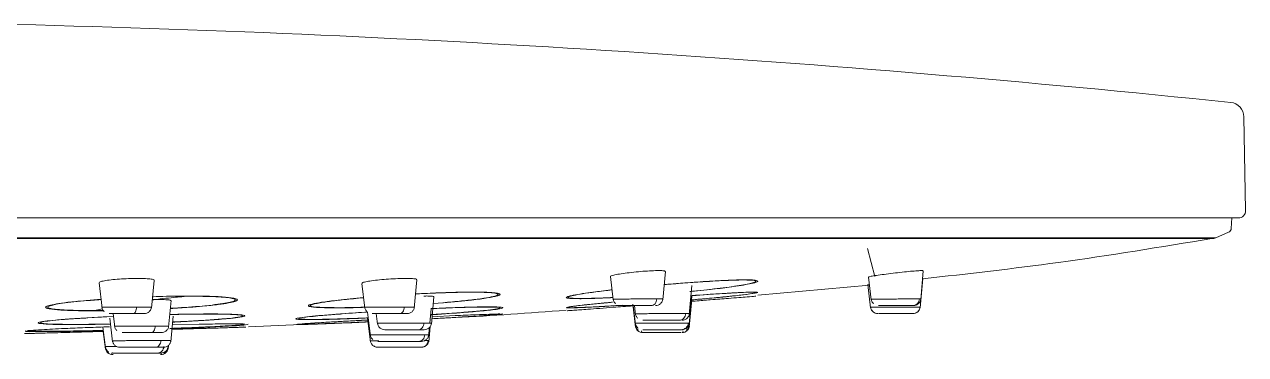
# Model space of a CAD drawing. Extents: x 2239 to 2659, y -1043 to -449.
# Drawn here: x 2497.47 to 2514.2, y -604.93 to -600.41 of the extents above; entities that cross this region are included whole.
import ezdxf

# ---------------------------------------------------------------- set-up
doc = ezdxf.new("R2010")
doc.units = 0
doc.header["$LTSCALE"] = 7
doc.header["$MEASUREMENT"] = 0
doc.layers.get('0').update_dxf_attribs({"color": 2, "linetype": 'CONTINUOUS'})

msp = doc.modelspace()

# ---------------------------------------------------------------- linework, layer by layer
at = {"color": 8, "linetype": 'Continuous', "lineweight": 15}
for p, q in [((2514.001, -601.48), (2514.002, -601.48)), ((2514.181, -601.675), (2514.181, -601.675)), ((2513.796, -603.334), (2470.095, -603.334)), ((2513.768, -603.342), (2470.123, -603.342)), ((2503.205, -604.221), (2503.076, -604.231)), ((2503.216, -604.222), (2503.076, -604.233)), ((2498.557, -604.331), (2498.42, -604.333)), ((2498.542, -604.307), (2498.435, -604.33)), ((2498.555, -604.328), (2498.435, -604.33)), ((2509.742, -604.28), (2509.743, -604.28)), ((2505.862, -604.543), (2505.844, -604.543)), ((2506.583, -604.5), (2506.57, -604.5)), ((2506.584, -604.54), (2506.573, -604.54)), ((2503.011, -604.74), (2503.007, -604.74)), ((2499.438, -604.82), (2499.437, -604.82))]:
    msp.add_line(p, q, dxfattribs=at)
at = {"color": 7, "linetype": 'Continuous', "lineweight": 15}
for p, q in [((2514.204, -602.959), (2514.181, -601.675)), ((2514.015, -603.061), (2491.945, -603.061)), ((2514.007, -603.204), (2514.015, -603.061)), ((2513.796, -603.334), (2513.972, -603.256)), ((2509.023, -603.479), (2509.125, -603.861)), ((2499.214, -604.294), (2499.251, -603.915)), ((2502.815, -604.294), (2502.851, -603.906)), ((2505.504, -603.862), (2505.542, -604.184)), ((2506.219, -604.184), (2506.255, -603.794)), ((2509.038, -603.87), (2509.076, -604.184)), ((2509.745, -604.293), (2509.78, -603.889)), ((2509.754, -604.184), (2509.789, -603.785)), ((2498.498, -603.947), (2498.537, -604.294)), ((2502.098, -603.956), (2502.137, -604.294)), ((2506.583, -604.386), (2506.619, -603.985)), ((2507.524, -604.12), (2509.051, -603.982)), ((2509.028, -603.971), (2509.067, -604.293)), ((2499.282, -604.177), (2499.225, -604.178)), ((2499.225, -604.182), (2499.247, -604.182)), ((2499.449, -604.556), (2499.483, -604.193)), ((2503.05, -604.515), (2503.085, -604.139)), ((2505.807, -604.239), (2505.846, -604.554)), ((2505.815, -604.261), (2505.846, -604.515)), ((2505.831, -604.261), (2505.846, -604.386)), ((2506.583, -604.515), (2506.617, -604.133)), ((2506.583, -604.554), (2506.616, -604.177)), ((2498.33, -604.429), (2498.497, -604.419)), ((2498.342, -604.429), (2498.51, -604.419)), ((2498.474, -604.421), (2498.404, -604.425)), ((2498.524, -604.419), (2498.441, -604.423)), ((2498.532, -604.417), (2498.483, -604.42)), ((2498.497, -604.419), (2498.695, -604.41)), ((2498.51, -604.419), (2498.695, -604.411)), ((2498.58, -604.416), (2498.524, -604.419)), ((2498.598, -604.414), (2498.598, -604.415)), ((2498.644, -604.434), (2498.682, -604.757)), ((2498.69, -604.371), (2498.711, -604.556)), ((2499.839, -604.377), (2499.465, -604.384)), ((2499.479, -604.757), (2499.512, -604.404)), ((2501.526, -604.398), (2501.471, -604.403)), ((2501.804, -604.375), (2502.159, -604.351)), ((2502.176, -604.352), (2502.215, -604.677)), ((2502.176, -604.434), (2502.215, -604.756)), ((2502.295, -604.371), (2502.313, -604.515)), ((2503.028, -604.5), (2503.045, -604.305)), ((2503.059, -604.413), (2503.376, -604.398)), ((2503.43, -604.418), (2503.083, -604.438)), ((2503.931, -604.377), (2503.949, -604.377)), ((2509.067, -604.293), (2509.067, -604.293)), ((2509.745, -604.293), (2509.745, -604.293)), ((2498.55, -604.554), (2498.584, -604.837)), ((2499.501, -604.524), (2499.902, -604.515)), ((2500.414, -604.511), (2500.434, -604.513)), ((2500.475, -604.553), (2500.42, -604.555)), ((2500.545, -604.552), (2501.261, -604.519)), ((2503.012, -604.677), (2503.023, -604.56)), ((2503.013, -604.756), (2503.031, -604.549)), ((2498.555, -604.614), (2498.584, -604.855)), ((2499.479, -604.757), (2499.479, -604.757)), ((2502.215, -604.756), (2502.215, -604.756)), ((2502.874, -604.751), (2502.911, -604.751)), ((2503.013, -604.756), (2503.013, -604.756)), ((2499.299, -604.911), (2499.34, -604.911)), ((2499.442, -604.855), (2499.446, -604.806)), ((2499.442, -604.837), (2499.444, -604.807)), ((2502.909, -604.831), (2502.909, -604.831)), ((2502.915, -604.831), (2502.933, -604.827))]:
    msp.add_line(p, q, dxfattribs=at)
for centre, radius, start, end in [((2491.945, -815.044), 214.7, 84.10354, 88.55247), ((2513.981, -601.679), 0.2, 1, 84.1035), ((2514.104, -602.961), 0.1, 270, 1), ((2513.948, -603.201), 0.06, 293.8391, 357), ((2513.748, -603.224), 0.12, 279.7561, 293.8391), ((2506.753, -603.822), 0.112, 276.5283, 282.3173), ((2507.437, -603.534), 0.544, 272.9507, 275.5827), ((2501.537, -603.769), 0.447, 270.9775, 273.9123), ((2503.22, -604.125), 0.0976, 260.9329, 267.4119), ((2504.934, -603.79), 0.484, 273.3612, 276.1517), ((2498.505, -604.314), 0.105, 266.111, 273.0242), ((2500.291, -603.986), 0.45, 267.4141, 271.0578), ((2501.781, -604.163), 0.214, 270.0298, 276.1177), ((2503.931, -603.775), 0.534, 268.8874, 273.0247), ((2499.888, -604.312), 0.204, 263.9534, 273.9707)]:
    msp.add_arc(centre, radius, start, end, dxfattribs=at)
for points, knots in [([(2469.787, -603.061), (2469.805, -603.061), (2469.84, -603.061), (2470.131, -603.061), (2470.613, -603.061), (2471.315, -603.061), (2472.234, -603.061), (2473.371, -603.061), (2474.715, -603.061), (2476.249, -603.061), (2477.951, -603.061), (2479.792, -603.061), (2481.741, -603.061), (2483.762, -603.061), (2485.822, -603.061), (2487.887, -603.061), (2489.929, -603.061), (2491.945, -603.061), (2493.962, -603.061), (2496.004, -603.061), (2498.069, -603.061), (2500.129, -603.061), (2502.15, -603.061), (2504.099, -603.061), (2505.94, -603.061), (2507.642, -603.061), (2509.176, -603.061), (2510.52, -603.061), (2511.656, -603.061), (2512.576, -603.061), (2513.278, -603.061), (2513.76, -603.061), (2514.051, -603.061), (2514.086, -603.061), (2514.104, -603.061)], [0, 0, 0, 0, 0.028642, 0.058248, 0.088734, 0.119994, 0.151901, 0.184313, 0.217069, 0.25, 0.282931, 0.315687, 0.348099, 0.380006, 0.411266, 0.441752, 0.471358, 0.5, 0.528642, 0.558248, 0.588734, 0.619994, 0.651901, 0.684313, 0.717069, 0.75, 0.782931, 0.815687, 0.848099, 0.880006, 0.911266, 0.941752, 0.971358, 1, 1, 1, 1]), ([(2509.779, -603.895), (2510.4, -603.825), (2511.725, -603.676), (2513.041, -603.458), (2513.74, -603.343)], [0, 0, 0, 0, 0.468508, 1, 1, 1, 1]), ([(2499.023, -603.888), (2498.982, -603.889), (2498.901, -603.89), (2498.773, -603.897), (2498.656, -603.908), (2498.565, -603.921), (2498.506, -603.935), (2498.502, -603.943), (2498.5, -603.947)], [0, 0, 0, 0, 0.168741, 0.337473, 0.506596, 0.676453, 0.846982, 1, 1, 1, 1]), ([(2499.248, -603.914), (2499.249, -603.914), (2499.256, -603.908), (2499.228, -603.9), (2499.163, -603.892), (2499.085, -603.889), (2499.035, -603.889), (2499.023, -603.888)], [0, 0, 0, 0, 0.048316, 0.336888, 0.624497, 0.910835, 1, 1, 1, 1]), ([(2502.7, -603.888), (2502.664, -603.889), (2502.591, -603.89), (2502.463, -603.897), (2502.337, -603.908), (2502.226, -603.921), (2502.145, -603.935), (2502.1, -603.947), (2502.103, -603.953), (2502.103, -603.955)], [0, 0, 0, 0, 0.150849, 0.301684, 0.452871, 0.604712, 0.757157, 0.90988, 1, 1, 1, 1]), ([(2502.846, -603.906), (2502.847, -603.904), (2502.852, -603.898), (2502.813, -603.892), (2502.754, -603.889), (2502.71, -603.889), (2502.7, -603.888)], [0, 0, 0, 0, 0.168294, 0.529035, 0.888162, 1, 1, 1, 1]), ([(2506.252, -603.794), (2506.251, -603.791), (2506.248, -603.785), (2506.205, -603.782), (2506.146, -603.781), (2506.069, -603.783), (2505.949, -603.791), (2505.821, -603.803), (2505.699, -603.817), (2505.597, -603.833), (2505.529, -603.847), (2505.499, -603.857), (2505.506, -603.861), (2505.507, -603.861)], [0, 0, 0, 0, 0.089521, 0.196053, 0.229173, 0.335205, 0.441228, 0.547552, 0.654454, 0.761879, 0.869549, 0.977077, 1, 1, 1, 1]), ([(2509.784, -603.785), (2509.785, -603.784), (2509.785, -603.782), (2509.761, -603.781), (2509.714, -603.783), (2509.619, -603.791), (2509.501, -603.803), (2509.373, -603.817), (2509.249, -603.833), (2509.143, -603.848), (2509.07, -603.86), (2509.036, -603.868), (2509.041, -603.869), (2509.043, -603.87)], [0, 0, 0, 0, 0.073169, 0.106378, 0.212696, 0.319002, 0.425612, 0.5328, 0.640513, 0.748473, 0.85629, 0.963654, 1, 1, 1, 1]), ([(2506.606, -604.125), (2506.607, -604.125), (2506.77, -604.112), (2506.961, -604.1), (2507.095, -604.092), (2507.123, -604.091)], [0, 0, 0, 0, 0.005445, 0.800007, 1, 1, 1, 1]), ([(2506.606, -604.126), (2506.629, -604.124), (2506.789, -604.112), (2506.97, -604.099), (2507.081, -604.094), (2507.103, -604.092)], [0, 0, 0, 0, 0.119045, 0.822843, 1, 1, 1, 1]), ([(2509.05, -603.967), (2509.049, -603.967), (2509.028, -603.97), (2509.028, -603.97), (2509.028, -603.971)], [0, 0, 0, 0, 0.043573, 1, 1, 1, 1]), ([(2499.72, -604.131), (2499.641, -604.138), (2499.513, -604.149), (2499.355, -604.167), (2499.276, -604.178), (2499.247, -604.182)], [0, 0, 0, 0, 0.500108, 0.813942, 1, 1, 1, 1]), ([(2499.48, -604.193), (2499.479, -604.191), (2499.476, -604.185), (2499.416, -604.179), (2499.343, -604.177), (2499.293, -604.177), (2499.282, -604.177)], [0, 0, 0, 0, 0.263637, 0.584741, 0.905256, 1, 1, 1, 1]), ([(2499.735, -604.13), (2499.733, -604.13), (2499.728, -604.131), (2499.723, -604.131), (2499.72, -604.131)], [0, 0, 0, 0, 0.499954, 1, 1, 1, 1]), ([(2503.084, -604.139), (2503.08, -604.136), (2503.073, -604.132), (2503.019, -604.13), (2502.976, -604.129), (2502.955, -604.13), (2502.946, -604.13)], [0, 0, 0, 0, 0.3854759, 0.7825202, 0.906736, 1, 1, 1, 1]), ([(2504.908, -604.332), (2504.912, -604.331), (2504.923, -604.33), (2505.011, -604.324), (2505.194, -604.311), (2505.489, -604.289), (2505.717, -604.271), (2505.814, -604.264), (2505.815, -604.264)], [0, 0, 0, 0, 0.111525, 0.266877, 0.508025, 0.808611, 0.997021, 1, 1, 1, 1]), ([(2505.461, -604.221), (2505.44, -604.223), (2505.346, -604.232), (2505.248, -604.241), (2505.189, -604.248), (2505.177, -604.249)], [0, 0, 0, 0, 0.187546, 0.832135, 1, 1, 1, 1]), ([(2505.244, -604.242), (2505.271, -604.239), (2505.349, -604.231), (2505.459, -604.221), (2505.531, -604.215)], [0, 0, 0, 0, 0.343434, 1, 1, 1, 1]), ([(2505.266, -604.24), (2505.329, -604.234), (2505.405, -604.226), (2505.513, -604.216), (2505.531, -604.215)], [0, 0, 0, 0, 0.832522, 1, 1, 1, 1]), ([(2505.54, -604.169), (2505.542, -604.181), (2505.547, -604.206), (2505.564, -604.225), (2505.572, -604.235)], [0, 0, 0, 0, 0.481948, 1, 1, 1, 1]), ([(2506.062, -604.261), (2506.039, -604.261), (2505.992, -604.261), (2505.898, -604.261), (2505.802, -604.261), (2505.719, -604.261), (2505.658, -604.261), (2505.646, -604.261), (2505.64, -604.261)], [0, 0, 0, 0, 0.165648, 0.332669, 0.499413, 0.666264, 0.833155, 1, 1, 1, 1]), ([(2506.137, -604.17), (2506.135, -604.181), (2506.132, -604.206), (2506.114, -604.236), (2506.09, -604.257), (2506.071, -604.26), (2506.062, -604.261)], [0, 0, 0, 0, 0.24114, 0.49994, 0.758777, 1, 1, 1, 1]), ([(2506.189, -604.235), (2506.178, -604.242), (2506.158, -604.258), (2506.132, -604.26), (2506.12, -604.261)], [0, 0, 0, 0, 0.5179646, 1, 1, 1, 1]), ([(2506.189, -604.235), (2506.197, -604.225), (2506.214, -604.206), (2506.219, -604.181), (2506.221, -604.169)], [0, 0, 0, 0, 0.518029, 1, 1, 1, 1]), ([(2506.606, -604.203), (2506.626, -604.201), (2506.719, -604.194), (2506.897, -604.18), (2507.162, -604.159), (2507.362, -604.143), (2507.476, -604.134), (2507.489, -604.132), (2507.493, -604.132)], [0, 0, 0, 0, 0.0422077, 0.2026069, 0.4217532, 0.726906, 0.9256397, 1, 1, 1, 1]), ([(2509.074, -604.169), (2509.076, -604.181), (2509.081, -604.206), (2509.098, -604.225), (2509.106, -604.235)], [0, 0, 0, 0, 0.481971, 1, 1, 1, 1]), ([(2509.174, -604.261), (2509.18, -604.261), (2509.191, -604.261), (2509.252, -604.261), (2509.334, -604.261), (2509.43, -604.261), (2509.523, -604.261), (2509.601, -604.261), (2509.629, -604.261), (2509.642, -604.261)], [0, 0, 0, 0, 0.143206, 0.286132, 0.429096, 0.572032, 0.714879, 0.857941, 1, 1, 1, 1]), ([(2509.736, -604.17), (2509.734, -604.181), (2509.73, -604.206), (2509.707, -604.236), (2509.677, -604.257), (2509.653, -604.26), (2509.642, -604.261)], [0, 0, 0, 0, 0.24113, 0.499934, 0.758765, 1, 1, 1, 1]), ([(2509.723, -604.235), (2509.712, -604.242), (2509.692, -604.258), (2509.667, -604.26), (2509.654, -604.261)], [0, 0, 0, 0, 0.517981, 1, 1, 1, 1]), ([(2509.723, -604.235), (2509.732, -604.225), (2509.748, -604.206), (2509.753, -604.181), (2509.755, -604.169)], [0, 0, 0, 0, 0.51804, 1, 1, 1, 1]), ([(2498.435, -604.33), (2498.432, -604.33), (2498.428, -604.331), (2498.423, -604.332), (2498.42, -604.333)], [0, 0, 0, 0, 0.500026, 1, 1, 1, 1]), ([(2498.598, -604.415), (2498.566, -604.416), (2498.534, -604.417), (2498.507, -604.419), (2498.506, -604.419)], [0, 0, 0, 0, 0.976246, 1, 1, 1, 1]), ([(2498.535, -604.279), (2498.537, -604.291), (2498.541, -604.316), (2498.558, -604.335), (2498.567, -604.345)], [0, 0, 0, 0, 0.481971, 1, 1, 1, 1]), ([(2498.635, -604.371), (2498.639, -604.371), (2498.647, -604.371), (2498.703, -604.371), (2498.784, -604.371), (2498.879, -604.371), (2498.94, -604.371), (2498.97, -604.371)], [0, 0, 0, 0, 0.200265, 0.400495, 0.600591, 0.800994, 1, 1, 1, 1]), ([(2498.97, -604.371), (2498.975, -604.37), (2498.984, -604.367), (2498.997, -604.346), (2499.006, -604.316), (2499.008, -604.291), (2499.009, -604.28)], [0, 0, 0, 0, 0.241199, 0.500053, 0.758863, 1, 1, 1, 1]), ([(2498.97, -604.371), (2498.997, -604.371), (2499.052, -604.371), (2499.105, -604.371), (2499.112, -604.371), (2499.115, -604.371)], [0, 0, 0, 0, 0.33484, 0.672493, 1, 1, 1, 1]), ([(2499.183, -604.345), (2499.173, -604.352), (2499.152, -604.368), (2499.127, -604.37), (2499.115, -604.371)], [0, 0, 0, 0, 0.517965, 1, 1, 1, 1]), ([(2499.183, -604.345), (2499.192, -604.335), (2499.209, -604.316), (2499.213, -604.291), (2499.215, -604.279)], [0, 0, 0, 0, 0.518052, 1, 1, 1, 1]), ([(2499.463, -604.383), (2499.539, -604.381), (2499.671, -604.377), (2499.775, -604.377), (2499.82, -604.377)], [0, 0, 0, 0, 0.578029, 1, 1, 1, 1]), ([(2499.465, -604.383), (2499.575, -604.381), (2499.699, -604.378), (2499.794, -604.377), (2499.806, -604.377)], [0, 0, 0, 0, 0.880058, 1, 1, 1, 1]), ([(2501.38, -604.411), (2501.383, -604.411), (2501.418, -604.406), (2501.559, -604.394), (2501.706, -604.383), (2501.781, -604.377)], [0, 0, 0, 0, 0.036886, 0.51168, 1, 1, 1, 1]), ([(2501.429, -604.408), (2501.471, -604.404), (2501.569, -604.394), (2501.718, -604.382), (2501.804, -604.375)], [0, 0, 0, 0, 0.425191, 1, 1, 1, 1]), ([(2501.781, -604.377), (2501.842, -604.372), (2501.955, -604.364), (2502.082, -604.355), (2502.146, -604.351), (2502.151, -604.351)], [0, 0, 0, 0, 0.524269, 0.963805, 1, 1, 1, 1]), ([(2502.136, -604.279), (2502.138, -604.291), (2502.142, -604.316), (2502.159, -604.335), (2502.168, -604.345)], [0, 0, 0, 0, 0.481971, 1, 1, 1, 1]), ([(2502.62, -604.371), (2502.593, -604.371), (2502.538, -604.371), (2502.441, -604.371), (2502.35, -604.371), (2502.279, -604.371), (2502.235, -604.371), (2502.237, -604.371), (2502.238, -604.371)], [0, 0, 0, 0, 0.165641, 0.332669, 0.499418, 0.666263, 0.833157, 1, 1, 1, 1]), ([(2502.62, -604.371), (2502.627, -604.37), (2502.642, -604.367), (2502.661, -604.346), (2502.675, -604.316), (2502.678, -604.291), (2502.68, -604.28)], [0, 0, 0, 0, 0.2411684, 0.499966, 0.7587338, 1, 1, 1, 1]), ([(2502.712, -604.371), (2502.713, -604.371), (2502.717, -604.371), (2502.688, -604.371), (2502.643, -604.371), (2502.62, -604.371)], [0, 0, 0, 0, 0.15136, 0.577173, 1, 1, 1, 1]), ([(2502.784, -604.345), (2502.774, -604.352), (2502.753, -604.368), (2502.728, -604.37), (2502.716, -604.371)], [0, 0, 0, 0, 0.517998, 1, 1, 1, 1]), ([(2502.784, -604.345), (2502.793, -604.335), (2502.81, -604.316), (2502.814, -604.291), (2502.816, -604.279)], [0, 0, 0, 0, 0.518029, 1, 1, 1, 1]), ([(2503.042, -604.302), (2503.048, -604.302), (2503.097, -604.299), (2503.186, -604.296), (2503.314, -604.291), (2503.439, -604.286), (2503.555, -604.283), (2503.655, -604.28), (2503.741, -604.279), (2503.79, -604.278), (2503.814, -604.278)], [0, 0, 0, 0, 0.016757, 0.153523, 0.29134, 0.446293, 0.601515, 0.735581, 0.868133, 1, 1, 1, 1]), ([(2503.416, -604.42), (2503.373, -604.423), (2503.267, -604.429), (2503.135, -604.436), (2503.057, -604.44)], [0, 0, 0, 0, 0.406543, 1, 1, 1, 1]), ([(2503.07, -604.301), (2503.19, -604.296), (2503.441, -604.286), (2503.678, -604.28), (2503.752, -604.28), (2503.764, -604.28)], [0, 0, 0, 0, 0.4366032, 0.911127, 1, 1, 1, 1]), ([(2503.206, -604.432), (2503.263, -604.429), (2503.827, -604.405), (2504.389, -604.362), (2504.894, -604.324)], [0, 0, 0, 0, 0.102236, 1, 1, 1, 1]), ([(2503.376, -604.398), (2503.472, -604.394), (2503.654, -604.386), (2503.891, -604.377), (2503.956, -604.376), (2503.994, -604.375)], [0, 0, 0, 0, 0.309787, 0.592388, 1, 1, 1, 1]), ([(2505.844, -604.369), (2505.846, -604.381), (2505.85, -604.406), (2505.867, -604.425), (2505.876, -604.435)], [0, 0, 0, 0, 0.481971, 1, 1, 1, 1]), ([(2506.535, -604.37), (2506.533, -604.381), (2506.528, -604.406), (2506.508, -604.436), (2506.48, -604.457), (2506.459, -604.46), (2506.448, -604.461)], [0, 0, 0, 0, 0.241284, 0.500065, 0.758815, 1, 1, 1, 1]), ([(2506.552, -604.435), (2506.542, -604.442), (2506.521, -604.458), (2506.496, -604.46), (2506.484, -604.461)], [0, 0, 0, 0, 0.5179646, 1, 1, 1, 1]), ([(2506.552, -604.435), (2506.561, -604.425), (2506.578, -604.406), (2506.582, -604.381), (2506.584, -604.369)], [0, 0, 0, 0, 0.518029, 1, 1, 1, 1]), ([(2509.065, -604.279), (2509.067, -604.291), (2509.072, -604.316), (2509.089, -604.335), (2509.097, -604.345)], [0, 0, 0, 0, 0.48196, 1, 1, 1, 1]), ([(2509.065, -604.279), (2509.067, -604.291), (2509.072, -604.316), (2509.089, -604.335), (2509.097, -604.345)], [0, 0, 0, 0, 0.4819597, 1, 1, 1, 1]), ([(2509.743, -604.28), (2509.736, -604.28), (2509.72, -604.28), (2509.659, -604.28), (2509.589, -604.28), (2509.523, -604.28), (2509.447, -604.281), (2509.364, -604.281), (2509.282, -604.282), (2509.211, -604.282), (2509.154, -604.283), (2509.102, -604.283), (2509.065, -604.283), (2509.067, -604.283), (2509.068, -604.283)], [0, 0, 0, 0, 0.0997958, 0.2161305, 0.2808137, 0.3496832, 0.4227361, 0.4999772, 0.5811111, 0.6568154, 0.7270759, 0.7918822, 0.9046502, 1, 1, 1, 1]), ([(2509.166, -604.371), (2509.154, -604.37), (2509.128, -604.368), (2509.108, -604.352), (2509.097, -604.345)], [0, 0, 0, 0, 0.482035, 1, 1, 1, 1]), ([(2509.166, -604.371), (2509.154, -604.37), (2509.128, -604.368), (2509.108, -604.352), (2509.097, -604.345)], [0, 0, 0, 0, 0.482035, 1, 1, 1, 1]), ([(2509.174, -604.371), (2509.186, -604.371), (2509.21, -604.371), (2509.285, -604.371), (2509.376, -604.371), (2509.473, -604.371), (2509.558, -604.371), (2509.623, -604.371), (2509.637, -604.371), (2509.645, -604.371)], [0, 0, 0, 0, 0.143203, 0.286134, 0.429091, 0.572029, 0.714876, 0.857939, 1, 1, 1, 1]), ([(2509.645, -604.371), (2509.656, -604.37), (2509.681, -604.367), (2509.713, -604.346), (2509.736, -604.316), (2509.741, -604.291), (2509.743, -604.28)], [0, 0, 0, 0, 0.241203, 0.500051, 0.75886, 1, 1, 1, 1]), ([(2509.714, -604.345), (2509.703, -604.352), (2509.683, -604.368), (2509.658, -604.37), (2509.645, -604.371)], [0, 0, 0, 0, 0.5179442, 1, 1, 1, 1]), ([(2509.714, -604.345), (2509.723, -604.335), (2509.739, -604.316), (2509.744, -604.291), (2509.746, -604.279)], [0, 0, 0, 0, 0.51804, 1, 1, 1, 1]), ([(2509.714, -604.345), (2509.723, -604.335), (2509.739, -604.316), (2509.744, -604.291), (2509.746, -604.279)], [0, 0, 0, 0, 0.51804, 1, 1, 1, 1]), ([(2497.505, -604.606), (2497.53, -604.603), (2497.578, -604.598), (2497.767, -604.587), (2498.023, -604.574), (2498.335, -604.561), (2498.539, -604.554), (2498.64, -604.55)], [0, 0, 0, 0, 0.1985815, 0.3775251, 0.6403263, 0.8215397, 1, 1, 1, 1]), ([(2498.71, -604.539), (2498.712, -604.551), (2498.716, -604.576), (2498.733, -604.595), (2498.742, -604.605)], [0, 0, 0, 0, 0.481971, 1, 1, 1, 1]), ([(2499.215, -604.631), (2499.221, -604.63), (2499.234, -604.627), (2499.25, -604.606), (2499.261, -604.576), (2499.264, -604.551), (2499.265, -604.54)], [0, 0, 0, 0, 0.2412191, 0.500051, 0.7588591, 1, 1, 1, 1]), ([(2499.418, -604.605), (2499.407, -604.612), (2499.387, -604.628), (2499.362, -604.63), (2499.35, -604.631)], [0, 0, 0, 0, 0.517965, 1, 1, 1, 1]), ([(2499.418, -604.605), (2499.427, -604.595), (2499.444, -604.576), (2499.448, -604.551), (2499.45, -604.539)], [0, 0, 0, 0, 0.518029, 1, 1, 1, 1]), ([(2499.495, -604.586), (2499.525, -604.585), (2499.596, -604.583), (2499.704, -604.58), (2499.816, -604.576), (2499.918, -604.573), (2500.012, -604.571), (2500.11, -604.568), (2500.209, -604.565), (2500.305, -604.562), (2500.385, -604.559), (2500.448, -604.557), (2500.497, -604.556), (2500.505, -604.556), (2500.508, -604.555)], [0, 0, 0, 0, 0.058313, 0.138998, 0.219944, 0.293504, 0.36645, 0.439141, 0.539683, 0.640775, 0.743244, 0.841544, 0.939647, 1, 1, 1, 1]), ([(2499.902, -604.515), (2500.003, -604.514), (2500.195, -604.51), (2500.416, -604.509), (2500.466, -604.512), (2500.494, -604.514)], [0, 0, 0, 0, 0.34139, 0.643391, 1, 1, 1, 1]), ([(2501.214, -604.516), (2501.214, -604.516), (2501.216, -604.515), (2501.302, -604.509), (2501.463, -604.498), (2501.681, -604.485), (2501.933, -604.471), (2502.1, -604.462), (2502.182, -604.458)], [0, 0, 0, 0, 0.027349, 0.244114, 0.415832, 0.665954, 0.835432, 1, 1, 1, 1]), ([(2501.339, -604.506), (2501.362, -604.505), (2501.422, -604.5), (2501.596, -604.49), (2501.841, -604.476), (2502.046, -604.465), (2502.169, -604.458), (2502.189, -604.457)], [0, 0, 0, 0, 0.154624, 0.419767, 0.68514, 0.95041, 1, 1, 1, 1]), ([(2502.182, -604.484), (2502.174, -604.484), (2502.026, -604.492), (2501.844, -604.499), (2501.704, -604.505), (2501.667, -604.506)], [0, 0, 0, 0, 0.041071, 0.749309, 1, 1, 1, 1]), ([(2502.192, -604.482), (2502.121, -604.486), (2501.95, -604.493), (2501.78, -604.501), (2501.7, -604.504), (2501.692, -604.504)], [0, 0, 0, 0, 0.38502, 0.936409, 1, 1, 1, 1]), ([(2501.927, -604.495), (2501.955, -604.494), (2502.035, -604.491), (2502.129, -604.486), (2502.192, -604.483)], [0, 0, 0, 0, 0.340804, 1, 1, 1, 1]), ([(2502.311, -604.499), (2502.313, -604.511), (2502.317, -604.535), (2502.341, -604.566), (2502.373, -604.587), (2502.398, -604.59), (2502.41, -604.591)], [0, 0, 0, 0, 0.240836, 0.49958, 0.758601, 1, 1, 1, 1]), ([(2502.876, -604.591), (2502.849, -604.591), (2502.794, -604.591), (2502.687, -604.591), (2502.581, -604.591), (2502.488, -604.591), (2502.43, -604.591), (2502.404, -604.591), (2502.411, -604.591), (2502.411, -604.591)], [0, 0, 0, 0, 0.164854, 0.331169, 0.497198, 0.663336, 0.829508, 0.995629, 1, 1, 1, 1]), ([(2502.948, -604.5), (2502.947, -604.511), (2502.943, -604.536), (2502.926, -604.566), (2502.903, -604.587), (2502.885, -604.59), (2502.876, -604.591)], [0, 0, 0, 0, 0.241138, 0.49994, 0.758799, 1, 1, 1, 1]), ([(2502.951, -604.591), (2502.948, -604.591), (2502.942, -604.591), (2502.899, -604.591), (2502.876, -604.591)], [0, 0, 0, 0, 0.495323, 1, 1, 1, 1]), ([(2503.019, -604.565), (2503.009, -604.572), (2502.988, -604.588), (2502.963, -604.59), (2502.951, -604.591)], [0, 0, 0, 0, 0.5180449, 1, 1, 1, 1]), ([(2503.019, -604.565), (2503.028, -604.555), (2503.045, -604.536), (2503.049, -604.511), (2503.051, -604.499)], [0, 0, 0, 0, 0.518029, 1, 1, 1, 1]), ([(2505.844, -604.499), (2505.846, -604.511), (2505.85, -604.536), (2505.867, -604.555), (2505.876, -604.565)], [0, 0, 0, 0, 0.481948, 1, 1, 1, 1]), ([(2505.844, -604.543), (2505.847, -604.555), (2505.852, -604.578), (2505.876, -604.607), (2505.908, -604.627), (2505.932, -604.63), (2505.944, -604.631)], [0, 0, 0, 0, 0.242905, 0.501691, 0.759637, 1, 1, 1, 1]), ([(2505.85, -604.539), (2505.853, -604.551), (2505.856, -604.569), (2505.869, -604.591), (2505.878, -604.6), (2505.882, -604.605)], [0, 0, 0, 0, 0.480798, 0.738084, 1, 1, 1, 1]), ([(2505.879, -604.575), (2505.878, -604.586), (2505.875, -604.607), (2505.898, -604.619), (2505.909, -604.625)], [0, 0, 0, 0, 0.51537, 1, 1, 1, 1]), ([(2505.949, -604.631), (2505.941, -604.63), (2505.926, -604.627), (2505.928, -604.612), (2505.93, -604.605)], [0, 0, 0, 0, 0.474819, 1, 1, 1, 1]), ([(2505.946, -604.461), (2505.945, -604.461), (2505.944, -604.461), (2505.994, -604.461), (2506.075, -604.461), (2506.178, -604.461), (2506.286, -604.461), (2506.385, -604.461), (2506.427, -604.461), (2506.448, -604.461)], [0, 0, 0, 0, 0.1432165, 0.2861533, 0.4291278, 0.5720824, 0.7149421, 0.8580239, 1, 1, 1, 1]), ([(2505.945, -604.591), (2505.953, -604.591), (2505.969, -604.591), (2506.041, -604.591), (2506.136, -604.591), (2506.245, -604.591), (2506.348, -604.591), (2506.433, -604.591), (2506.46, -604.591), (2506.474, -604.591)], [0, 0, 0, 0, 0.1432155, 0.2861501, 0.4291236, 0.5720789, 0.7149388, 0.8580215, 1, 1, 1, 1]), ([(2506.57, -604.5), (2506.567, -604.511), (2506.563, -604.536), (2506.54, -604.566), (2506.509, -604.587), (2506.485, -604.59), (2506.474, -604.591)], [0, 0, 0, 0, 0.2411318, 0.4999444, 0.7587789, 1, 1, 1, 1]), ([(2506.495, -604.605), (2506.497, -604.612), (2506.501, -604.627), (2506.486, -604.63), (2506.479, -604.631)], [0, 0, 0, 0, 0.525279, 1, 1, 1, 1]), ([(2506.552, -604.565), (2506.542, -604.572), (2506.521, -604.588), (2506.496, -604.59), (2506.484, -604.591)], [0, 0, 0, 0, 0.518045, 1, 1, 1, 1]), ([(2506.485, -604.631), (2506.497, -604.63), (2506.522, -604.627), (2506.554, -604.606), (2506.577, -604.576), (2506.582, -604.551), (2506.584, -604.54)], [0, 0, 0, 0, 0.241235, 0.500063, 0.75887, 1, 1, 1, 1]), ([(2506.52, -604.625), (2506.531, -604.619), (2506.553, -604.606), (2506.549, -604.585), (2506.547, -604.574)], [0, 0, 0, 0, 0.484671, 1, 1, 1, 1]), ([(2506.546, -604.605), (2506.55, -604.6), (2506.559, -604.591), (2506.572, -604.569), (2506.575, -604.551), (2506.577, -604.539)], [0, 0, 0, 0, 0.2619419, 0.5192156, 1, 1, 1, 1]), ([(2506.552, -604.565), (2506.561, -604.555), (2506.578, -604.536), (2506.582, -604.511), (2506.584, -604.499)], [0, 0, 0, 0, 0.5180289, 1, 1, 1, 1]), ([(2497.474, -604.644), (2497.476, -604.644), (2497.481, -604.644), (2497.516, -604.643), (2497.564, -604.642), (2497.638, -604.64), (2497.743, -604.637), (2497.89, -604.633), (2498.046, -604.628), (2498.208, -604.624), (2498.374, -604.619), (2498.492, -604.615), (2498.557, -604.614)], [0, 0, 0, 0, 0.0962211, 0.1932131, 0.272285, 0.3516255, 0.4838532, 0.5943092, 0.7087184, 0.8096479, 0.8957256, 1, 1, 1, 1]), ([(2497.474, -604.644), (2497.486, -604.644), (2497.509, -604.643), (2497.532, -604.64), (2497.544, -604.639)], [0, 0, 0, 0, 0.500047, 1, 1, 1, 1]), ([(2498.68, -604.739), (2498.682, -604.751), (2498.687, -604.775), (2498.71, -604.806), (2498.743, -604.827), (2498.768, -604.83), (2498.78, -604.831)], [0, 0, 0, 0, 0.240833, 0.499551, 0.758604, 1, 1, 1, 1]), ([(2498.812, -604.631), (2498.82, -604.631), (2498.838, -604.631), (2498.912, -604.631), (2499.008, -604.631), (2499.117, -604.631), (2499.183, -604.631), (2499.215, -604.631)], [0, 0, 0, 0, 0.200283, 0.400539, 0.600664, 0.801096, 1, 1, 1, 1]), ([(2499.215, -604.631), (2499.243, -604.631), (2499.3, -604.631), (2499.346, -604.631), (2499.346, -604.631), (2499.346, -604.631)], [0, 0, 0, 0, 0.371058, 0.745431, 1, 1, 1, 1]), ([(2499.343, -604.74), (2499.342, -604.751), (2499.339, -604.776), (2499.323, -604.806), (2499.302, -604.827), (2499.286, -604.83), (2499.278, -604.831)], [0, 0, 0, 0, 0.241276, 0.500052, 0.758796, 1, 1, 1, 1]), ([(2499.381, -604.831), (2499.393, -604.83), (2499.418, -604.827), (2499.45, -604.806), (2499.474, -604.775), (2499.479, -604.751), (2499.481, -604.739)], [0, 0, 0, 0, 0.241396, 0.500449, 0.759167, 1, 1, 1, 1]), ([(2502.213, -604.659), (2502.215, -604.671), (2502.219, -604.696), (2502.236, -604.715), (2502.245, -604.725)], [0, 0, 0, 0, 0.481971, 1, 1, 1, 1]), ([(2502.213, -604.739), (2502.215, -604.751), (2502.22, -604.776), (2502.237, -604.795), (2502.245, -604.805)], [0, 0, 0, 0, 0.482131, 1, 1, 1, 1]), ([(2502.315, -604.751), (2502.315, -604.751), (2502.313, -604.751), (2502.369, -604.751), (2502.459, -604.751), (2502.573, -604.751), (2502.693, -604.751), (2502.803, -604.751), (2502.85, -604.751), (2502.874, -604.751)], [0, 0, 0, 0, 0.143223, 0.286168, 0.429153, 0.572115, 0.714985, 0.858086, 1, 1, 1, 1]), ([(2502.96, -604.66), (2502.958, -604.671), (2502.954, -604.696), (2502.934, -604.726), (2502.906, -604.747), (2502.884, -604.75), (2502.874, -604.751)], [0, 0, 0, 0, 0.241133, 0.499949, 0.758768, 1, 1, 1, 1]), ([(2503.007, -604.74), (2503.004, -604.751), (2503, -604.776), (2502.977, -604.806), (2502.945, -604.827), (2502.921, -604.83), (2502.909, -604.831)], [0, 0, 0, 0, 0.24128, 0.500062, 0.758793, 1, 1, 1, 1]), ([(2502.982, -604.725), (2502.971, -604.732), (2502.951, -604.748), (2502.925, -604.75), (2502.913, -604.751)], [0, 0, 0, 0, 0.517977, 1, 1, 1, 1]), ([(2502.982, -604.725), (2502.991, -604.715), (2503.004, -604.701), (2503.008, -604.682), (2503.009, -604.676)], [0, 0, 0, 0, 0.682502, 1, 1, 1, 1]), ([(2502.982, -604.805), (2502.991, -604.795), (2503.008, -604.776), (2503.012, -604.751), (2503.014, -604.739)], [0, 0, 0, 0, 0.5178688, 1, 1, 1, 1]), ([(2505.944, -604.631), (2505.948, -604.631), (2505.956, -604.631), (2506.018, -604.631), (2506.108, -604.631), (2506.214, -604.631), (2506.321, -604.631), (2506.409, -604.631), (2506.461, -604.631), (2506.468, -604.631), (2506.469, -604.631)], [0, 0, 0, 0, 0.137168, 0.27554, 0.41364, 0.551774, 0.689885, 0.827914, 0.966154, 1, 1, 1, 1]), ([(2498.582, -604.819), (2498.584, -604.831), (2498.589, -604.856), (2498.606, -604.875), (2498.614, -604.885)], [0, 0, 0, 0, 0.48196, 1, 1, 1, 1]), ([(2498.682, -604.931), (2498.671, -604.93), (2498.646, -604.927), (2498.615, -604.907), (2498.591, -604.878), (2498.586, -604.855), (2498.583, -604.843)], [0, 0, 0, 0, 0.24035, 0.498276, 0.75708, 1, 1, 1, 1]), ([(2498.595, -604.859), (2498.596, -604.864), (2498.599, -604.875), (2498.609, -604.891), (2498.618, -604.9), (2498.622, -604.905)], [0, 0, 0, 0, 0.284154, 0.638508, 1, 1, 1, 1]), ([(2498.622, -604.884), (2498.62, -604.892), (2498.617, -604.909), (2498.636, -604.919), (2498.647, -604.925)], [0, 0, 0, 0, 0.417519, 1, 1, 1, 1]), ([(2498.689, -604.931), (2498.682, -604.93), (2498.668, -604.928), (2498.675, -604.912), (2498.678, -604.905)], [0, 0, 0, 0, 0.477787, 1, 1, 1, 1]), ([(2498.685, -604.911), (2498.684, -604.911), (2498.682, -604.911), (2498.744, -604.911), (2498.843, -604.911), (2498.969, -604.911), (2499.101, -604.911), (2499.222, -604.911), (2499.273, -604.911), (2499.299, -604.911)], [0, 0, 0, 0, 0.143228, 0.286178, 0.429173, 0.572147, 0.715026, 0.858137, 1, 1, 1, 1]), ([(2499.278, -604.831), (2499.245, -604.831), (2499.18, -604.831), (2499.059, -604.831), (2498.943, -604.831), (2498.848, -604.831), (2498.788, -604.831), (2498.784, -604.831), (2498.783, -604.831)], [0, 0, 0, 0, 0.169988, 0.341555, 0.512837, 0.684215, 0.855634, 1, 1, 1, 1]), ([(2499.378, -604.831), (2499.379, -604.831), (2499.386, -604.831), (2499.355, -604.831), (2499.304, -604.831), (2499.278, -604.831)], [0, 0, 0, 0, 0.073958, 0.538899, 1, 1, 1, 1]), ([(2499.385, -604.82), (2499.383, -604.831), (2499.379, -604.856), (2499.359, -604.886), (2499.331, -604.907), (2499.31, -604.91), (2499.299, -604.911)], [0, 0, 0, 0, 0.241133, 0.499949, 0.758768, 1, 1, 1, 1]), ([(2499.344, -604.905), (2499.348, -604.912), (2499.356, -604.928), (2499.343, -604.93), (2499.337, -604.931)], [0, 0, 0, 0, 0.5222704, 1, 1, 1, 1]), ([(2499.411, -604.885), (2499.401, -604.892), (2499.38, -604.908), (2499.355, -604.91), (2499.343, -604.911)], [0, 0, 0, 0, 0.5179317, 1, 1, 1, 1]), ([(2499.443, -604.84), (2499.441, -604.851), (2499.436, -604.876), (2499.413, -604.906), (2499.38, -604.927), (2499.356, -604.93), (2499.344, -604.931)], [0, 0, 0, 0, 0.241146, 0.499968, 0.758778, 1, 1, 1, 1]), ([(2499.379, -604.925), (2499.39, -604.919), (2499.407, -604.91), (2499.404, -604.895), (2499.403, -604.89)], [0, 0, 0, 0, 0.6642539, 1, 1, 1, 1]), ([(2499.404, -604.905), (2499.408, -604.9), (2499.417, -604.891), (2499.426, -604.875), (2499.429, -604.864), (2499.43, -604.859)], [0, 0, 0, 0, 0.366302, 0.725439, 1, 1, 1, 1]), ([(2499.411, -604.885), (2499.42, -604.875), (2499.433, -604.861), (2499.437, -604.842), (2499.439, -604.836)], [0, 0, 0, 0, 0.682799, 1, 1, 1, 1]), ([(2502.245, -604.804), (2502.256, -604.812), (2502.276, -604.827), (2502.301, -604.83), (2502.313, -604.831)], [0, 0, 0, 0, 0.516027, 1, 1, 1, 1]), ([(2502.319, -604.831), (2502.331, -604.831), (2502.356, -604.831), (2502.444, -604.831), (2502.555, -604.831), (2502.676, -604.831), (2502.786, -604.831), (2502.873, -604.831), (2502.897, -604.831), (2502.909, -604.831)], [0, 0, 0, 0, 0.143223, 0.286167, 0.429148, 0.572115, 0.714987, 0.858085, 1, 1, 1, 1]), ([(2502.982, -604.805), (2502.972, -604.812), (2502.951, -604.828), (2502.926, -604.83), (2502.914, -604.831)], [0, 0, 0, 0, 0.517965, 1, 1, 1, 1])]:
    msp.add_open_spline(points, degree=3, knots=knots, dxfattribs=at)
at = {"color": 8, "linetype": 'Continuous', "lineweight": 15}
for points, knots in [([(2506.239, -603.974), (2506.304, -603.968), (2506.49, -603.952), (2506.664, -603.94), (2506.777, -603.932)], [0, 0, 0, 0, 0.349757, 1, 1, 1, 1]), ([(2506.239, -603.974), (2506.325, -603.967), (2506.507, -603.951), (2506.676, -603.94), (2506.766, -603.934)], [0, 0, 0, 0, 0.472722, 1, 1, 1, 1]), ([(2506.766, -603.934), (2506.89, -603.927), (2507.139, -603.912), (2507.393, -603.908), (2507.512, -603.92), (2507.487, -603.945), (2507.317, -603.981), (2507.02, -604.022), (2506.758, -604.053), (2506.602, -604.067), (2506.59, -604.068)], [0, 0, 0, 0, 0.141307, 0.282305, 0.423256, 0.564202, 0.705194, 0.846259, 0.987367, 1, 1, 1, 1]), ([(2506.777, -603.932), (2506.885, -603.926), (2507.086, -603.914), (2507.298, -603.908), (2507.434, -603.908), (2507.522, -603.916), (2507.533, -603.933), (2507.432, -603.962), (2507.229, -603.996), (2506.939, -604.034), (2506.725, -604.056), (2506.611, -604.068)], [0, 0, 0, 0, 0.11992, 0.223658, 0.307998, 0.393314, 0.524702, 0.629429, 0.780816, 0.884089, 1, 1, 1, 1]), ([(2502.833, -604.101), (2502.941, -604.096), (2503.186, -604.083), (2503.516, -604.075), (2503.767, -604.075), (2503.906, -604.083), (2503.984, -604.095), (2503.999, -604.11), (2503.949, -604.132), (2503.828, -604.156), (2503.589, -604.188), (2503.351, -604.21), (2503.216, -604.222)], [0, 0, 0, 0, 0.096135, 0.218532, 0.331424, 0.418547, 0.48752, 0.588968, 0.656392, 0.760117, 0.864319, 1, 1, 1, 1]), ([(2502.833, -604.102), (2502.838, -604.102), (2502.944, -604.096), (2503.145, -604.087), (2503.414, -604.078), (2503.643, -604.076), (2503.819, -604.08), (2503.93, -604.09), (2503.974, -604.105), (2503.947, -604.125), (2503.849, -604.148), (2503.688, -604.172), (2503.472, -604.198), (2503.294, -604.213), (2503.205, -604.221)], [0, 0, 0, 0, 0.004616, 0.095109, 0.185616, 0.276122, 0.366546, 0.457014, 0.547538, 0.638024, 0.728489, 0.818935, 0.909443, 1, 1, 1, 1]), ([(2505.53, -604.151), (2505.492, -604.153), (2505.417, -604.157), (2505.314, -604.161), (2505.219, -604.164), (2505.135, -604.166), (2505.062, -604.166), (2504.995, -604.165), (2504.94, -604.163), (2504.903, -604.157), (2504.892, -604.149), (2504.912, -604.138), (2504.958, -604.126), (2505.033, -604.111), (2505.143, -604.093), (2505.295, -604.072), (2505.421, -604.056), (2505.503, -604.047), (2505.525, -604.045)], [0, 0, 0, 0, 0.049883, 0.100139, 0.150059, 0.200318, 0.251853, 0.303428, 0.368908, 0.433903, 0.511712, 0.590311, 0.656706, 0.717045, 0.815226, 0.89359, 0.971064, 1, 1, 1, 1]), ([(2505.538, -604.149), (2505.491, -604.151), (2505.362, -604.158), (2505.192, -604.163), (2505.037, -604.164), (2504.943, -604.159), (2504.912, -604.148), (2504.946, -604.132), (2505.041, -604.111), (2505.198, -604.087), (2505.364, -604.064), (2505.486, -604.05), (2505.526, -604.046)], [0, 0, 0, 0, 0.0616868, 0.1722936, 0.2829118, 0.3935354, 0.5041879, 0.6149088, 0.7256045, 0.836326, 0.947101, 1, 1, 1, 1]), ([(2507.49, -604.075), (2507.506, -604.077), (2507.536, -604.079), (2507.485, -604.092), (2507.348, -604.111), (2507.135, -604.134), (2506.907, -604.157), (2506.732, -604.173), (2506.615, -604.183), (2506.601, -604.184)], [0, 0, 0, 0, 0.170478, 0.3127252, 0.5342885, 0.6956765, 0.8164717, 0.9771051, 1, 1, 1, 1]), ([(2507.465, -604.077), (2507.48, -604.078), (2507.51, -604.081), (2507.471, -604.091), (2507.37, -604.106), (2507.206, -604.126), (2506.989, -604.148), (2506.783, -604.168), (2506.646, -604.179), (2506.605, -604.183)], [0, 0, 0, 0, 0.1552472, 0.3105271, 0.4657641, 0.6210462, 0.7764291, 0.9318224, 1, 1, 1, 1]), ([(2507.103, -604.092), (2507.177, -604.088), (2507.351, -604.078), (2507.423, -604.077), (2507.465, -604.077)], [0, 0, 0, 0, 0.427932, 1, 1, 1, 1]), ([(2507.123, -604.091), (2507.182, -604.087), (2507.362, -604.076), (2507.438, -604.076), (2507.49, -604.075)], [0, 0, 0, 0, 0.333245, 1, 1, 1, 1]), ([(2498.42, -604.333), (2498.34, -604.332), (2498.193, -604.331), (2497.993, -604.324), (2497.816, -604.311), (2497.747, -604.289), (2497.784, -604.265), (2497.872, -604.244), (2498.021, -604.221), (2498.211, -604.2), (2498.386, -604.185), (2498.49, -604.178), (2498.523, -604.175)], [0, 0, 0, 0, 0.100845, 0.184586, 0.314607, 0.476672, 0.578249, 0.677224, 0.772981, 0.882673, 0.962315, 1, 1, 1, 1]), ([(2498.435, -604.33), (2498.299, -604.328), (2498.028, -604.325), (2497.803, -604.304), (2497.77, -604.272), (2497.938, -604.234), (2498.211, -604.2), (2498.445, -604.184), (2498.524, -604.178)], [0, 0, 0, 0, 0.181402, 0.362888, 0.544391, 0.725898, 0.907394, 1, 1, 1, 1]), ([(2499.229, -604.139), (2499.293, -604.137), (2499.471, -604.131), (2499.632, -604.13), (2499.735, -604.13)], [0, 0, 0, 0, 0.3603756, 1, 1, 1, 1]), ([(2499.229, -604.14), (2499.234, -604.14), (2499.406, -604.132), (2499.565, -604.132), (2499.72, -604.131)], [0, 0, 0, 0, 0.0295044, 1, 1, 1, 1]), ([(2499.735, -604.13), (2499.815, -604.13), (2499.963, -604.131), (2500.163, -604.139), (2500.341, -604.154), (2500.409, -604.178), (2500.369, -604.203), (2500.279, -604.225), (2500.13, -604.247), (2499.942, -604.267), (2499.72, -604.286), (2499.561, -604.295), (2499.473, -604.301)], [0, 0, 0, 0, 0.095128, 0.174279, 0.297783, 0.452585, 0.548678, 0.641592, 0.731785, 0.833022, 0.907425, 1, 1, 1, 1]), ([(2499.72, -604.131), (2499.856, -604.133), (2500.126, -604.136), (2500.352, -604.16), (2500.385, -604.194), (2500.218, -604.233), (2499.9, -604.271), (2499.609, -604.289), (2499.473, -604.298)], [0, 0, 0, 0, 0.170496, 0.341068, 0.511658, 0.682249, 0.852843, 1, 1, 1, 1]), ([(2502.137, -604.284), (2502.127, -604.284), (2501.993, -604.29), (2501.799, -604.292), (2501.545, -604.291), (2501.397, -604.281), (2501.351, -604.263), (2501.393, -604.242), (2501.497, -604.224), (2501.544, -604.216)], [0, 0, 0, 0, 0.013675, 0.189739, 0.330768, 0.536436, 0.679008, 0.853377, 1, 1, 1, 1]), ([(2502.136, -604.282), (2502.102, -604.283), (2501.94, -604.289), (2501.706, -604.29), (2501.479, -604.285), (2501.377, -604.269), (2501.394, -604.246), (2501.51, -604.225), (2501.567, -604.215)], [0, 0, 0, 0, 0.051659, 0.241235, 0.430858, 0.620505, 0.810295, 1, 1, 1, 1]), ([(2501.544, -604.216), (2501.614, -604.206), (2501.764, -604.185), (2501.997, -604.163), (2502.121, -604.152)], [0, 0, 0, 0, 0.467823, 1, 1, 1, 1]), ([(2501.567, -604.215), (2501.624, -604.207), (2501.738, -604.191), (2501.934, -604.17), (2502.074, -604.158), (2502.121, -604.153)], [0, 0, 0, 0, 0.397391, 0.79494, 1, 1, 1, 1]), ([(2505.674, -604.255), (2505.632, -604.258), (2505.468, -604.269), (2505.264, -604.28), (2505.07, -604.289), (2504.942, -604.293), (2504.871, -604.29), (2504.93, -604.28), (2504.962, -604.274)], [0, 0, 0, 0, 0.0722947, 0.2789262, 0.4116571, 0.5709025, 0.7635278, 1, 1, 1, 1]), ([(2505.566, -604.261), (2505.491, -604.266), (2505.332, -604.276), (2505.143, -604.285), (2505.001, -604.29), (2504.926, -604.289), (2504.913, -604.284), (2504.961, -604.276), (2504.985, -604.272)], [0, 0, 0, 0, 0.153971, 0.323158, 0.492225, 0.661406, 0.830676, 1, 1, 1, 1]), ([(2504.962, -604.274), (2505.01, -604.268), (2505.078, -604.259), (2505.206, -604.246), (2505.244, -604.242)], [0, 0, 0, 0, 0.699808, 1, 1, 1, 1]), ([(2504.985, -604.272), (2505.035, -604.265), (2505.1, -604.256), (2505.235, -604.243), (2505.266, -604.24)], [0, 0, 0, 0, 0.771521, 1, 1, 1, 1]), ([(2506.137, -604.17), (2506.111, -604.17), (2506.055, -604.17), (2505.958, -604.17), (2505.87, -604.17), (2505.796, -604.17), (2505.723, -604.171), (2505.651, -604.171), (2505.593, -604.172), (2505.55, -604.172), (2505.545, -604.172), (2505.542, -604.173)], [0, 0, 0, 0, 0.129134, 0.279765, 0.363558, 0.452786, 0.54746, 0.647579, 0.766819, 0.866822, 1, 1, 1, 1]), ([(2506.22, -604.17), (2506.22, -604.17), (2506.223, -604.17), (2506.202, -604.17), (2506.158, -604.17), (2506.137, -604.17)], [0, 0, 0, 0, 0.050686, 0.561667, 1, 1, 1, 1]), ([(2509.736, -604.17), (2509.722, -604.17), (2509.69, -604.17), (2509.613, -604.17), (2509.533, -604.17), (2509.461, -604.17), (2509.383, -604.171), (2509.3, -604.171), (2509.223, -604.172), (2509.16, -604.172), (2509.117, -604.173), (2509.083, -604.173), (2509.078, -604.173), (2509.075, -604.173)], [0, 0, 0, 0, 0.111522, 0.241526, 0.313809, 0.390768, 0.472404, 0.558722, 0.65448, 0.741704, 0.820365, 0.890446, 1, 1, 1, 1]), ([(2509.754, -604.17), (2509.754, -604.17), (2509.761, -604.17), (2509.748, -604.17), (2509.736, -604.17)], [0, 0, 0, 0, 0.052956, 1, 1, 1, 1]), ([(2498.654, -604.514), (2498.54, -604.516), (2498.293, -604.521), (2498.014, -604.521), (2497.783, -604.516), (2497.668, -604.506), (2497.655, -604.491), (2497.731, -604.476), (2497.895, -604.459), (2498.088, -604.443), (2498.258, -604.433), (2498.33, -604.429)], [0, 0, 0, 0, 0.112176, 0.242059, 0.344239, 0.492979, 0.594291, 0.715904, 0.816924, 0.921758, 1, 1, 1, 1]), ([(2498.653, -604.513), (2498.628, -604.513), (2498.497, -604.516), (2498.285, -604.518), (2498.038, -604.518), (2497.849, -604.515), (2497.729, -604.507), (2497.682, -604.497), (2497.71, -604.484), (2497.816, -604.468), (2497.991, -604.452), (2498.172, -604.438), (2498.304, -604.431), (2498.342, -604.429)], [0, 0, 0, 0, 0.024932, 0.12872, 0.232495, 0.3362, 0.439967, 0.543798, 0.647585, 0.751352, 0.855081, 0.958856, 1, 1, 1, 1]), ([(2499.009, -604.28), (2498.975, -604.28), (2498.911, -604.28), (2498.801, -604.28), (2498.706, -604.28), (2498.627, -604.281), (2498.571, -604.281), (2498.539, -604.282), (2498.537, -604.282), (2498.537, -604.282)], [0, 0, 0, 0, 0.161407, 0.297609, 0.486625, 0.607901, 0.746726, 0.903064, 1, 1, 1, 1]), ([(2499.213, -604.281), (2499.214, -604.281), (2499.216, -604.28), (2499.204, -604.28), (2499.171, -604.28), (2499.108, -604.28), (2499.041, -604.28), (2499.009, -604.28)], [0, 0, 0, 0, 0.057762, 0.243447, 0.417814, 0.731282, 1, 1, 1, 1]), ([(2500.299, -604.436), (2500.219, -604.443), (2500.065, -604.457), (2499.776, -604.474), (2499.581, -604.483), (2499.504, -604.487)], [0, 0, 0, 0, 0.399401, 0.762439, 1, 1, 1, 1]), ([(2500.271, -604.436), (2500.21, -604.441), (2500.088, -604.453), (2499.83, -604.469), (2499.63, -604.48), (2499.514, -604.485), (2499.504, -604.485)], [0, 0, 0, 0, 0.323296, 0.646823, 0.970442, 1, 1, 1, 1]), ([(2499.806, -604.377), (2499.912, -604.377), (2500.138, -604.375), (2500.365, -604.382), (2500.476, -604.395), (2500.457, -604.414), (2500.333, -604.429), (2500.271, -604.436)], [0, 0, 0, 0, 0.18318, 0.387377, 0.591574, 0.795882, 1, 1, 1, 1]), ([(2499.82, -604.377), (2499.893, -604.376), (2500.064, -604.374), (2500.297, -604.378), (2500.463, -604.387), (2500.509, -604.402), (2500.456, -604.419), (2500.346, -604.431), (2500.299, -604.436)], [0, 0, 0, 0, 0.11697, 0.272233, 0.500969, 0.661369, 0.857174, 1, 1, 1, 1]), ([(2502.185, -604.43), (2502.067, -604.435), (2501.827, -604.445), (2501.501, -604.453), (2501.278, -604.454), (2501.18, -604.446), (2501.187, -604.434), (2501.313, -604.419), (2501.38, -604.411)], [0, 0, 0, 0, 0.147874, 0.30049, 0.509149, 0.645173, 0.808976, 1, 1, 1, 1]), ([(2502.185, -604.428), (2502.15, -604.43), (2502.009, -604.436), (2501.79, -604.443), (2501.548, -604.449), (2501.367, -604.45), (2501.255, -604.447), (2501.217, -604.439), (2501.26, -604.428), (2501.334, -604.417), (2501.413, -604.409), (2501.429, -604.408)], [0, 0, 0, 0, 0.044443, 0.176083, 0.307643, 0.4392, 0.570747, 0.702315, 0.834023, 0.965773, 1, 1, 1, 1]), ([(2502.68, -604.28), (2502.647, -604.28), (2502.581, -604.28), (2502.482, -604.28), (2502.398, -604.28), (2502.327, -604.281), (2502.26, -604.281), (2502.202, -604.281), (2502.162, -604.282), (2502.137, -604.282), (2502.14, -604.282), (2502.142, -604.282)], [0, 0, 0, 0, 0.152404, 0.303036, 0.389783, 0.488891, 0.59917, 0.70687, 0.814597, 0.92029, 1, 1, 1, 1]), ([(2502.815, -604.28), (2502.815, -604.28), (2502.817, -604.28), (2502.804, -604.28), (2502.764, -604.28), (2502.706, -604.28), (2502.68, -604.28)], [0, 0, 0, 0, 0.049567, 0.268494, 0.662233, 1, 1, 1, 1]), ([(2503.96, -604.309), (2503.895, -604.317), (2503.784, -604.331), (2503.467, -604.357), (2503.22, -604.376), (2503.051, -604.386), (2503.038, -604.386)], [0, 0, 0, 0, 0.35543, 0.618518, 0.971258, 1, 1, 1, 1]), ([(2503.921, -604.309), (2503.88, -604.315), (2503.799, -604.326), (2503.592, -604.345), (2503.338, -604.365), (2503.138, -604.378), (2503.038, -604.384)], [0, 0, 0, 0, 0.250867, 0.501783, 0.752794, 1, 1, 1, 1]), ([(2504.017, -604.375), (2504.023, -604.376), (2504.035, -604.378), (2503.891, -604.39), (2503.683, -604.404), (2503.475, -604.417), (2503.416, -604.42)], [0, 0, 0, 0, 0.2836755, 0.5148636, 0.8617305, 1, 1, 1, 1]), ([(2503.949, -604.377), (2503.965, -604.377), (2504.016, -604.376), (2503.95, -604.384), (2503.764, -604.398), (2503.541, -604.411), (2503.43, -604.418)], [0, 0, 0, 0, 0.1347922, 0.4230885, 0.7115099, 1, 1, 1, 1]), ([(2503.764, -604.28), (2503.823, -604.28), (2503.955, -604.28), (2504.015, -604.29), (2503.952, -604.303), (2503.921, -604.309)], [0, 0, 0, 0, 0.288585, 0.644232, 1, 1, 1, 1]), ([(2503.814, -604.278), (2503.843, -604.278), (2503.902, -604.278), (2503.965, -604.28), (2504.007, -604.283), (2504.029, -604.287), (2504.035, -604.295), (2503.991, -604.303), (2503.96, -604.309)], [0, 0, 0, 0, 0.1405255, 0.2813344, 0.4240583, 0.5566699, 0.6889719, 1, 1, 1, 1]), ([(2506.535, -604.37), (2506.512, -604.37), (2506.464, -604.37), (2506.367, -604.37), (2506.274, -604.37), (2506.193, -604.37), (2506.109, -604.371), (2506.023, -604.371), (2505.947, -604.372), (2505.88, -604.372), (2505.843, -604.373), (2505.847, -604.373), (2505.848, -604.373)], [0, 0, 0, 0, 0.1196847, 0.2593028, 0.3369677, 0.4196714, 0.5074248, 0.6002216, 0.7068384, 0.801134, 0.9518651, 1, 1, 1, 1]), ([(2506.58, -604.37), (2506.582, -604.37), (2506.588, -604.37), (2506.551, -604.37), (2506.535, -604.37)], [0, 0, 0, 0, 0.5386092, 1, 1, 1, 1]), ([(2509.084, -604.324), (2509.089, -604.332), (2509.101, -604.35), (2509.132, -604.367), (2509.155, -604.37), (2509.167, -604.371)], [0, 0, 0, 0, 0.281929, 0.653613, 1, 1, 1, 1]), ([(2498.556, -604.604), (2498.535, -604.604), (2498.37, -604.609), (2498.138, -604.613), (2497.859, -604.617), (2497.637, -604.618), (2497.471, -604.616), (2497.485, -604.61), (2497.492, -604.607)], [0, 0, 0, 0, 0.030296, 0.233218, 0.371141, 0.543192, 0.763163, 1, 1, 1, 1]), ([(2498.556, -604.6), (2498.479, -604.602), (2498.292, -604.606), (2498.036, -604.61), (2497.802, -604.613), (2497.637, -604.612), (2497.541, -604.61), (2497.545, -604.606), (2497.546, -604.604)], [0, 0, 0, 0, 0.124126, 0.29943, 0.474588, 0.649747, 0.824896, 1, 1, 1, 1]), ([(2499.265, -604.54), (2499.228, -604.54), (2499.152, -604.54), (2499.041, -604.54), (2498.948, -604.54), (2498.874, -604.541), (2498.808, -604.541), (2498.755, -604.541), (2498.724, -604.542), (2498.707, -604.542), (2498.712, -604.542), (2498.714, -604.542)], [0, 0, 0, 0, 0.156302, 0.320712, 0.417968, 0.526732, 0.639159, 0.751621, 0.864117, 0.965656, 1, 1, 1, 1]), ([(2499.448, -604.54), (2499.448, -604.54), (2499.447, -604.54), (2499.422, -604.54), (2499.365, -604.54), (2499.297, -604.54), (2499.265, -604.54)], [0, 0, 0, 0, 0.158126, 0.352256, 0.701121, 1, 1, 1, 1]), ([(2499.273, -604.542), (2499.275, -604.542), (2499.303, -604.542), (2499.349, -604.542), (2499.396, -604.541), (2499.413, -604.541), (2499.418, -604.541)], [0, 0, 0, 0, 0.0376838, 0.4098936, 0.804011, 1, 1, 1, 1]), ([(2500.538, -604.516), (2500.536, -604.519), (2500.534, -604.524), (2500.37, -604.537), (2500.103, -604.551), (2499.773, -604.566), (2499.558, -604.573), (2499.465, -604.577)], [0, 0, 0, 0, 0.224261, 0.405127, 0.672907, 0.85873, 1, 1, 1, 1]), ([(2500.478, -604.517), (2500.463, -604.52), (2500.434, -604.527), (2500.21, -604.541), (2499.884, -604.557), (2499.603, -604.568), (2499.465, -604.573)], [0, 0, 0, 0, 0.252553, 0.505225, 0.757957, 1, 1, 1, 1]), ([(2501.667, -604.506), (2501.629, -604.508), (2501.494, -604.513), (2501.302, -604.52), (2501.237, -604.52), (2501.201, -604.52)], [0, 0, 0, 0, 0.148956, 0.524243, 1, 1, 1, 1]), ([(2501.692, -604.504), (2501.624, -604.507), (2501.479, -604.512), (2501.331, -604.517), (2501.234, -604.518), (2501.233, -604.517), (2501.232, -604.516)], [0, 0, 0, 0, 0.227767, 0.485244, 0.742627, 1, 1, 1, 1]), ([(2502.948, -604.5), (2502.919, -604.5), (2502.856, -604.5), (2502.748, -604.5), (2502.652, -604.5), (2502.572, -604.5), (2502.494, -604.501), (2502.418, -604.501), (2502.359, -604.502), (2502.318, -604.502), (2502.316, -604.502), (2502.315, -604.503)], [0, 0, 0, 0, 0.131575, 0.285164, 0.370635, 0.461671, 0.558274, 0.660456, 0.782393, 0.883144, 1, 1, 1, 1]), ([(2503.049, -604.5), (2503.05, -604.5), (2503.052, -604.5), (2503.024, -604.5), (2502.972, -604.5), (2502.948, -604.5)], [0, 0, 0, 0, 0.110477, 0.589424, 1, 1, 1, 1]), ([(2506.57, -604.5), (2506.555, -604.5), (2506.525, -604.5), (2506.444, -604.5), (2506.36, -604.5), (2506.283, -604.5), (2506.197, -604.501), (2506.107, -604.501), (2506.021, -604.502), (2505.951, -604.502), (2505.899, -604.503), (2505.86, -604.503), (2505.839, -604.503), (2505.845, -604.503), (2505.846, -604.503)], [0, 0, 0, 0, 0.1095761, 0.2374031, 0.3085006, 0.3842222, 0.4645588, 0.5495132, 0.6422792, 0.7274066, 0.8048683, 0.8746537, 0.9907325, 1, 1, 1, 1]), ([(2499.343, -604.74), (2499.306, -604.74), (2499.232, -604.74), (2499.087, -604.74), (2498.955, -604.74), (2498.837, -604.741), (2498.754, -604.741), (2498.712, -604.742), (2498.696, -604.742), (2498.692, -604.742), (2498.691, -604.742), (2498.69, -604.742), (2498.69, -604.742), (2498.69, -604.742), (2498.69, -604.742), (2498.692, -604.742), (2498.689, -604.742), (2498.687, -604.742)], [0, 0, 0, 0, 0.148617, 0.29749, 0.470321, 0.577901, 0.734615, 0.845798, 0.87981, 0.89934, 0.900761, 0.901389, 0.901463, 0.901499, 0.901518, 0.901523, 1, 1, 1, 1]), ([(2499.48, -604.74), (2499.479, -604.74), (2499.476, -604.74), (2499.434, -604.74), (2499.372, -604.74), (2499.343, -604.74)], [0, 0, 0, 0, 0.205985, 0.633621, 1, 1, 1, 1]), ([(2502.96, -604.66), (2502.936, -604.66), (2502.883, -604.66), (2502.779, -604.66), (2502.678, -604.66), (2502.591, -604.66), (2502.5, -604.661), (2502.407, -604.661), (2502.325, -604.662), (2502.253, -604.662), (2502.212, -604.663), (2502.217, -604.663), (2502.218, -604.663)], [0, 0, 0, 0, 0.119588, 0.259173, 0.336847, 0.419575, 0.507371, 0.600227, 0.706547, 0.800695, 0.951608, 1, 1, 1, 1]), ([(2502.328, -604.742), (2502.318, -604.742), (2502.288, -604.743), (2502.244, -604.743), (2502.212, -604.743), (2502.217, -604.743), (2502.218, -604.743)], [0, 0, 0, 0, 0.143895, 0.407111, 0.857975, 1, 1, 1, 1]), ([(2503.007, -604.74), (2502.998, -604.74), (2502.989, -604.74), (2502.959, -604.74), (2502.957, -604.74)], [0, 0, 0, 0, 0.918035, 1, 1, 1, 1]), ([(2503.009, -604.66), (2503.012, -604.66), (2503.017, -604.66), (2502.978, -604.66), (2502.96, -604.66)], [0, 0, 0, 0, 0.538735, 1, 1, 1, 1]), ([(2498.74, -604.822), (2498.726, -604.822), (2498.688, -604.822), (2498.63, -604.822), (2498.583, -604.823), (2498.588, -604.823), (2498.589, -604.823)], [0, 0, 0, 0, 0.136045, 0.374653, 0.818574, 1, 1, 1, 1]), ([(2502.319, -604.831), (2502.307, -604.83), (2502.286, -604.828), (2502.268, -604.816), (2502.26, -604.81)], [0, 0, 0, 0, 0.54121, 1, 1, 1, 1])]:
    msp.add_open_spline(points, degree=3, knots=knots, dxfattribs=at)

doc.saveas('drawing.dxf')
